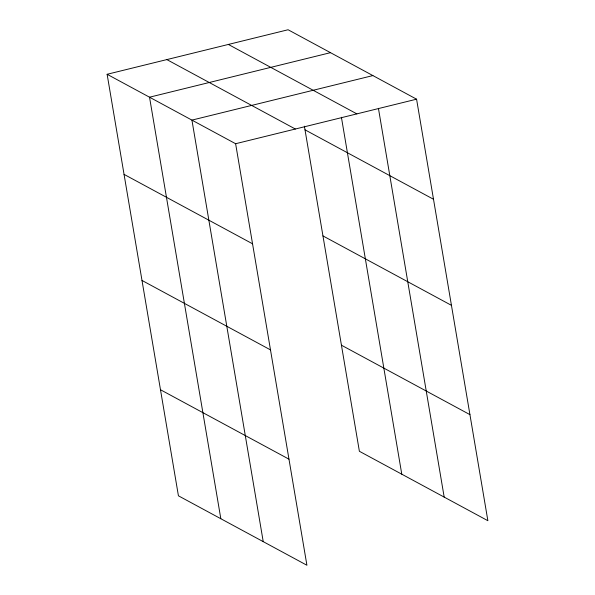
<?xml version="1.0" encoding="UTF-8"?>
<svg xmlns="http://www.w3.org/2000/svg" width="595" height="595" viewBox="0 0 595 595"><rect width="100%" height="100%" fill="white"/><g stroke="black" fill="none" stroke-linecap="round" stroke-linejoin="round"><path stroke-width="0.89" d="M107.122 74.286L235.62 143.722L306.916 565.25L178.426 495.813L107.122 74.286L288.084 29.75L416.574 99.187L487.878 520.714L359.38 451.278L304.395 126.192M330.485 52.665L149.531 97.201L220.827 518.728M372.887 75.58L191.932 120.116L263.228 541.643M235.62 143.722L416.574 99.187M228.368 44.447L356.859 113.883M305.012 129.829L433.502 199.266M166.845 59.589L295.336 129.026M322.951 235.91L451.449 305.347M124.05 174.372L252.548 243.801M341.441 345.204L469.931 414.633M141.997 280.446L270.487 349.882M160.479 389.74L288.977 459.169M378.427 108.327L444.182 497.108M341.411 117.26L401.781 474.193"/></g></svg>
